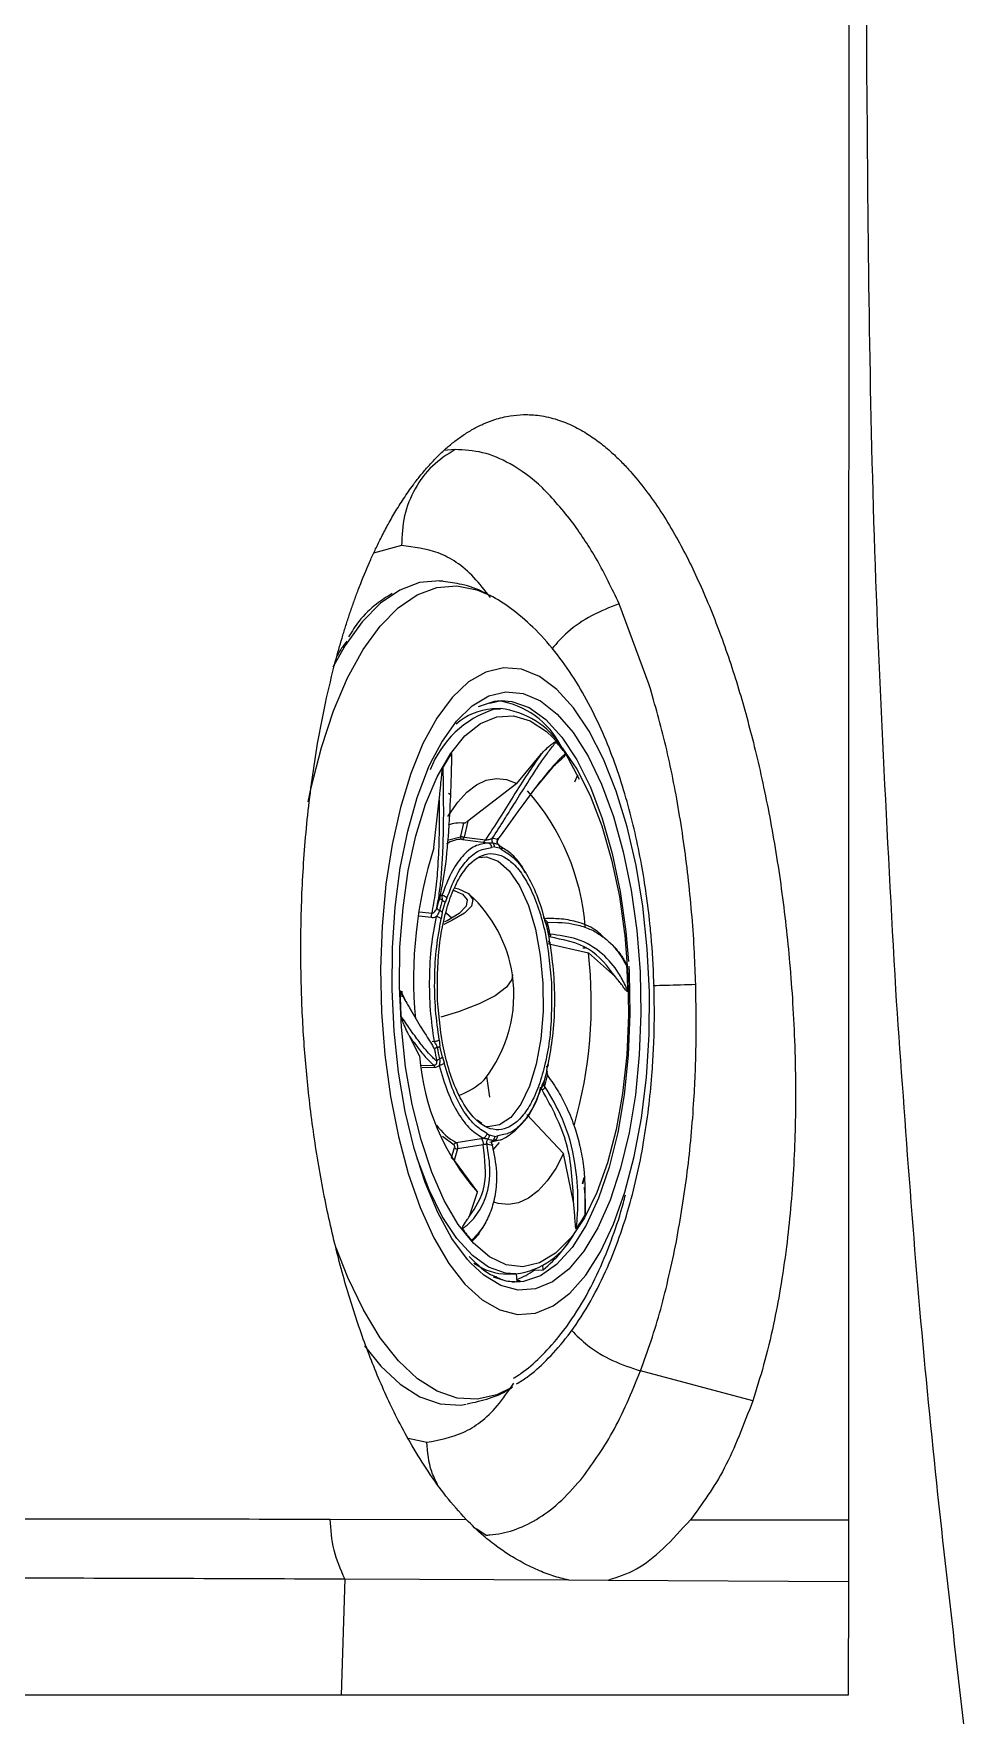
# Model space of a CAD drawing. Header units: inches. Extents: x 2 to 87, y 6 to 129.
# Drawn here: x 12.518 to 14.776, y 61.484 to 65.559 of the extents above; entities that cross this region are included whole.
import ezdxf

# ---------------------------------------------------------------- set-up
doc = ezdxf.new("R2010")
doc.units = ezdxf.units.IN
doc.header["$MEASUREMENT"] = 0
doc.layers.add('1', color=4, linetype='Continuous')

# ---------------------------------------------------------------- blocks, each defined once
blk = doc.blocks.new('2026 STRIDE')
at = {"layer": '1', "color": 3}
for p, q in [((11.2064, 43.4413), (11.1797, 43.4388)), ((11.0769, 43.2087), (11.0093, 43.1903)), ((11.1757, 43.1227), (11.1688, 43.1223)), ((11.6772, 42.871), (11.6039, 43.0678)), ((11.2905, 42.8268), (11.3181, 42.8333)), ((11.3163, 42.8135), (11.2974, 42.813)), ((11.3012, 42.8122), (11.3163, 42.8135)), ((11.5083, 42.642), (11.474, 42.7061)), ((11.356, 42.6324), (11.4145, 42.7027)), ((11.445, 42.6743), (11.3999, 42.6199)), ((11.356, 42.6324), (11.2374, 42.5412)), ((11.5033, 42.6525), (11.4956, 42.6356)), ((11.5035, 42.6522), (11.5031, 42.6522)), ((11.1552, 42.4768), (11.1684, 42.5923)), ((11.195, 42.6059), (11.1908, 42.6077)), ((11.2374, 42.5412), (11.2283, 42.502)), ((11.188, 42.4953), (11.2194, 42.5027)), ((11.2208, 42.5047), (11.2278, 42.5358)), ((11.2283, 42.502), (11.2799, 42.4954)), ((11.2244, 42.4969), (11.2746, 42.4904)), ((11.3022, 42.4788), (11.2951, 42.4768)), ((11.3022, 42.4788), (11.3144, 42.476)), ((11.3206, 42.4711), (11.3144, 42.476)), ((11.1703, 42.3629), (11.1747, 42.3613)), ((11.1747, 42.3613), (11.1756, 42.3493)), ((11.1756, 42.3199), (11.1822, 42.3439)), ((11.1868, 42.3541), (11.1822, 42.3439)), ((11.1194, 42.3114), (11.1484, 42.308)), ((11.1205, 42.3214), (11.15, 42.318)), ((11.1756, 42.3199), (11.1731, 42.3041)), ((11.4288, 42.2868), (11.4242, 42.3006)), ((11.4283, 42.2907), (11.425, 42.298)), ((11.4345, 42.2599), (11.4288, 42.2868)), ((11.4305, 42.2959), (11.4559, 42.2955)), ((11.4361, 42.2448), (11.4345, 42.2599)), ((11.4306, 42.2444), (11.53, 42.2218)), ((11.5163, 42.2341), (11.5173, 42.2341)), ((11.5955, 42.1635), (11.53, 42.2218)), ((11.589, 42.2394), (11.5828, 42.2449)), ((11.1205, 41.9727), (11.0968, 42.0186)), ((11.1684, 42.0109), (11.17, 41.9958)), ((11.1507, 42.0076), (11.1557, 42.0068)), ((11.1565, 41.988), (11.1583, 41.979)), ((11.1757, 41.9689), (11.17, 41.9958)), ((11.1244, 41.949), (11.1548, 41.9499)), ((11.1268, 41.944), (11.1571, 41.9449)), ((11.1757, 41.9689), (11.1802, 41.9551)), ((11.4288, 41.9358), (11.4222, 41.9118)), ((11.4288, 41.9358), (11.4313, 41.9516)), ((11.291, 41.8722), (11.2838, 41.9232)), ((11.4177, 41.9016), (11.4222, 41.9118)), ((11.4183, 41.9001), (11.4216, 41.9063)), ((11.2716, 41.8081), (11.26, 41.8165)), ((11.3803, 41.8305), (11.4692, 41.7355)), ((11.2043, 41.7562), (11.1761, 41.777)), ((11.2095, 41.7621), (11.27, 41.7722)), ((11.27, 41.7722), (11.275, 41.7731)), ((11.2838, 41.7846), (11.29, 41.7798)), ((11.3023, 41.7769), (11.29, 41.7798)), ((11.2909, 41.7635), (11.3218, 41.7703)), ((11.3023, 41.7769), (11.3093, 41.7789)), ((11.1979, 41.7251), (11.2054, 41.75)), ((11.2128, 41.7467), (11.2043, 41.7187)), ((11.2749, 41.7571), (11.2128, 41.7467)), ((11.2987, 41.7445), (11.3142, 41.7622)), ((11.4938, 41.6182), (11.4692, 41.7355)), ((11.2043, 41.7187), (11.2606, 41.642)), ((11.5184, 41.6765), (11.5143, 41.6624)), ((11.5197, 41.6767), (11.5149, 41.6616)), ((11.2414, 41.5837), (11.2606, 41.642)), ((11.335, 41.4435), (11.3539, 41.444)), ((11.3547, 41.444), (11.3566, 41.4256)), ((11.3982, 41.4534), (11.4197, 41.454)), ((11.4203, 41.4544), (11.4192, 41.4644)), ((11.3456, 41.4242), (11.3642, 41.4272)), ((11.3642, 41.4272), (11.3565, 41.427)), ((11.9277, 41.1363), (11.6562, 41.2091)), ((11.3396, 41.1668), (11.3441, 41.1698)), ((11.0927, 41.0457), (11.1384, 41.0363)), ((10.9041, 40.8499), (11.2334, 40.8493)), ((11.7769, 40.8483), (12.1595, 40.8478)), ((12.1595, 40.8478), (12.1595, 40.7734)), ((11.2809, 40.8112), (11.2576, 40.8262)), ((12.1595, 40.7734), (12.1595, 40.6989)), ((10.9396, 40.7051), (10.9304, 40.4234)), ((10.9396, 40.7051), (11.4814, 40.7025)), ((11.4814, 40.7025), (11.5772, 40.702)), ((11.5772, 40.702), (12.1595, 40.6989)), ((12.1595, 40.6989), (12.1594, 40.4234)), ((10.9304, 40.4234), (9.3818, 40.4234)), ((12.1594, 40.4234), (10.9304, 40.4234))]:
    blk.add_line(p, q, dxfattribs=at)
at = {"layer": '1', "color": 3, "flags": 128}
for points in [[(10.8509, 42.5875), (10.8582, 42.6226), (10.8828, 42.7198), (10.9123, 42.8087), (10.9461, 42.8881), (10.9838, 42.9567), (11.0249, 43.0136), (11.0687, 43.0581), (11.1147, 43.0895), (11.1623, 43.1074), (11.2107, 43.1115), (11.2592, 43.1018), (11.2896, 43.0886)], [(11.177, 43.1226), (11.1697, 43.1232), (11.1207, 43.119), (11.0725, 43.1009), (11.0259, 43.0691), (10.9815, 43.024), (10.9399, 42.9663), (10.9104, 42.9142)], [(11.0284, 42.0786), (11.0364, 41.9748), (11.0501, 41.8737), (11.0692, 41.7773), (11.0933, 41.687), (11.1221, 41.6047), (11.1549, 41.5318), (11.1913, 41.4695), (11.2305, 41.419), (11.2719, 41.3811), (11.3147, 41.3566), (11.3582, 41.3459), (11.4016, 41.3492), (11.4441, 41.3664), (11.4849, 41.3972), (11.5234, 41.441), (11.5588, 41.4972), (11.5906, 41.5646), (11.618, 41.6421), (11.6408, 41.7283), (11.6583, 41.8217), (11.6704, 41.9205), (11.6769, 42.0231), (11.6775, 42.1275), (11.6723, 42.232), (11.6614, 42.3347), (11.645, 42.4336), (11.6233, 42.5272), (11.5968, 42.6136), (11.566, 42.6915), (11.5313, 42.7592), (11.4934, 42.8158), (11.453, 42.86), (11.4108, 42.8913), (11.3676, 42.9089), (11.324, 42.9127), (11.281, 42.9024), (11.2392, 42.8784), (11.1995, 42.8409), (11.1624, 42.7908), (11.1288, 42.7289), (11.0991, 42.6563), (11.074, 42.5742), (11.0538, 42.4843), (11.0389, 42.388), (11.0296, 42.287), (11.0261, 42.1833), (11.0284, 42.0786)], [(11.1482, 42.6835), (11.1743, 42.7327), (11.2097, 42.7829), (11.2479, 42.8203), (11.2882, 42.8443), (11.3297, 42.8544), (11.3718, 42.8503), (11.4136, 42.8322), (11.4542, 42.8004), (11.4929, 42.7556), (11.5289, 42.6986), (11.5615, 42.6305), (11.5901, 42.5526), (11.6142, 42.4665), (11.6332, 42.3739), (11.6467, 42.2765), (11.6547, 42.1762)], [(11.2631, 42.8191), (11.3024, 42.8319), (11.318, 42.8333)], [(11.318, 42.8333), (11.3442, 42.8312), (11.3858, 42.8162), (11.4264, 42.7872), (11.4652, 42.7449), (11.5014, 42.6899), (11.5343, 42.6236), (11.5631, 42.5472), (11.5874, 42.4623), (11.6066, 42.3706), (11.6203, 42.2739), (11.6267, 42.2009)], [(11.4908, 41.5365), (11.4862, 41.5307), (11.4495, 41.4939), (11.4108, 41.4706), (11.3707, 41.4613), (11.3301, 41.4663), (11.29, 41.4854), (11.2511, 41.5182), (11.2143, 41.564), (11.1804, 41.6219), (11.1501, 41.6906), (11.124, 41.7687), (11.1028, 41.8544), (11.0868, 41.946), (11.0764, 42.0415), (11.0718, 42.1388), (11.0731, 42.236), (11.0804, 42.3308), (11.0933, 42.4214), (11.1117, 42.5058), (11.1352, 42.5821), (11.1632, 42.6487), (11.1952, 42.7043), (11.2305, 42.7477), (11.2683, 42.7778), (11.3079, 42.7941), (11.3483, 42.7963), (11.3888, 42.7842), (11.4284, 42.7582), (11.4429, 42.7449)], [(11.4429, 42.7449), (11.4663, 42.7188), (11.5018, 42.6668), (11.534, 42.6033), (11.5622, 42.5297), (11.5859, 42.4476), (11.6046, 42.3587), (11.6174, 42.2685)], [(11.2447, 41.4699), (11.2365, 41.479), (11.1991, 41.5301), (11.1647, 41.5928), (11.134, 41.6659), (11.1076, 41.7481), (11.086, 41.8377), (11.0697, 41.933), (11.0589, 42.0321), (11.0539, 42.1331), (11.0548, 42.234), (11.0615, 42.3328), (11.0739, 42.4278), (11.0918, 42.5169), (11.1148, 42.5984), (11.1425, 42.6709), (11.1482, 42.6835)], [(11.1894, 42.5522), (11.1923, 42.5572), (11.2129, 42.5874), (11.2349, 42.6116), (11.2581, 42.6293), (11.2821, 42.6403), (11.3067, 42.6445), (11.3314, 42.6419), (11.356, 42.6324)], [(11.2633, 42.4529), (11.2823, 42.4543), (11.3106, 42.4444), (11.3378, 42.4207), (11.3627, 42.3841), (11.3841, 42.3364), (11.4011, 42.2795), (11.4131, 42.2159), (11.4194, 42.1485), (11.4198, 42.0802), (11.4143, 42.0139), (11.4031, 41.9526), (11.3867, 41.8989), (11.3659, 41.8552), (11.3415, 41.8234), (11.3145, 41.8049), (11.2863, 41.8005), (11.2791, 41.8016)], [(11.2054, 42.3794), (11.2151, 42.3767), (11.2391, 42.3656), (11.2497, 42.3516), (11.2463, 42.3354), (11.2291, 42.3178)], [(11.2006, 42.3743), (11.2243, 42.3642), (11.236, 42.3506), (11.2335, 42.3347), (11.2168, 42.3175)], [(11.2291, 42.3178), (11.199, 42.3), (11.1791, 42.2909)], [(11.2168, 42.3175), (11.187, 42.2999), (11.1809, 42.297)], [(11.1989, 42.3061), (11.1859, 42.3174), (11.1846, 42.3181)], [(11.6174, 42.2685), (11.6178, 42.265), (11.6254, 42.1683)], [(11.6547, 42.1762), (11.6567, 42.075), (11.653, 41.9748), (11.6434, 41.8777), (11.6282, 41.7855), (11.6077, 41.6999), (11.5823, 41.6228), (11.5524, 41.5554), (11.5187, 41.4993), (11.4819, 41.4554), (11.4425, 41.4246), (11.4015, 41.4075), (11.3596, 41.4045), (11.3176, 41.4156), (11.2763, 41.4406), (11.2447, 41.4699)], [(11.6273, 42.1899), (11.6282, 42.1743), (11.6302, 42.0738), (11.6262, 41.9744), (11.6164, 41.8782), (11.6009, 41.787), (11.58, 41.7028), (11.5541, 41.6273), (11.5239, 41.562), (11.4899, 41.5082), (11.4527, 41.4671), (11.4132, 41.4394), (11.3722, 41.4258), (11.3566, 41.4244)], [(11.3453, 42.1689), (11.3442, 42.1577), (11.3309, 42.1384), (11.304, 42.1182), (11.2646, 42.0981), (11.2145, 42.079), (11.1723, 42.0661)], [(11.6254, 42.1683), (11.627, 42.0708), (11.6227, 41.9745), (11.6126, 41.8815), (11.5969, 41.7938), (11.5759, 41.7133), (11.55, 41.6416), (11.5199, 41.5803), (11.4908, 41.5365)], [(11.0773, 42.1294), (11.0774, 42.1243), (11.0777, 42.1157)], [(11.3013, 41.7672), (11.3175, 41.7691), (11.3202, 41.7698)], [(11.3538, 41.444), (11.3284, 41.446), (11.2879, 41.4606), (11.2485, 41.4887), (11.2107, 41.5299), (11.1755, 41.5833), (11.1436, 41.6478), (11.1155, 41.7221), (11.1111, 41.736)], [(11.4692, 41.7355), (11.4503, 41.6995), (11.4297, 41.6693), (11.4077, 41.6452), (11.3845, 41.6275), (11.3605, 41.6165), (11.3359, 41.6123), (11.3112, 41.6149), (11.3004, 41.6182)], [(11.3424, 41.168), (11.3079, 41.1512), (11.2599, 41.1402), (11.2113, 41.143), (11.1629, 41.1597), (11.1154, 41.1898), (11.0693, 41.2332), (11.0254, 41.289), (10.9843, 41.3566), (10.9466, 41.435), (10.9183, 41.5072)], [(11.3566, 41.4244), (11.3304, 41.4265), (11.2994, 41.4363)], [(10.9869, 41.2701), (11.0265, 41.2205), (11.0732, 41.1766), (11.1213, 41.146), (11.1704, 41.1292), (11.2196, 41.1263), (11.2338, 41.1281)]]:
    blk.add_lwpolyline(points, dxfattribs=at)
at = {"layer": '1', "color": 3}
for centre, radius, start, end in [((11.2814, 42.6305), 0.2042, 26.4522, 82.1716), ((11.3773, 42.5766), 0.2476, 107.9199, 158.9417), ((11.3066, 42.6675), 0.1458, 93.6253, 131.8562), ((11.2943, 42.6134), 0.2014, 31.9477, 83.73), ((11.536, 42.4707), 0.4114, 145.2493, 150.599), ((11.201, 42.5034), 0.3396, 36.4312, 42.5107), ((10.9613, 42.2415), 0.5624, 4.3364, 41.5743), ((11.2173, 42.4629), 0.0737, 81.8224, 111.7452), ((11.225, 42.5025), 0.00566, 178.7357, 263.5047), ((12.1591, 42.1581), 1.0532, 162.3883, 185.2359), ((11.2241, 42.4253), 0.0717, 89.8155, 122.1606), ((11.2873, 42.4301), 0.0697, 71.4602, 82.442), ((11.2897, 42.4207), 0.0675, 71.4589, 82.4426), ((11.6848, 42.2017), 0.538, 163.2875, 166.0965), ((11.6746, 42.1994), 0.5211, 163.2874, 166.0965), ((11.019, 42.1201), 0.33, 8.5144, 47.342), ((10.7481, 42.1323), 0.6984, 10.7991, 13.1098), ((10.7281, 42.1323), 0.7211, 10.7991, 13.1098), ((10.4539, 42.1006), 1.0828, 344.0401, 6.4278), ((10.0255, 42.0928), 1.6003, 1.2968, 3.4591), ((11.019, 42.1201), 0.33, 321.3698, 8.5144), ((12.6729, 42.1655), 1.6003, 181.2968, 183.4589), ((11.6813, 42.0153), 0.5624, 184.3364, 221.5743), ((11.8649, 42.1231), 0.7211, 190.7991, 193.1098), ((11.8491, 42.1233), 0.6984, 190.7991, 193.1098), ((10.9226, 42.0561), 0.5211, 343.2874, 346.0965), ((11.1581, 42.0403), 0.1733, 290.0028, 313.2463), ((11.2313, 41.9333), 0.1861, 298.5333, 347.7742), ((10.9082, 42.0537), 0.538, 343.2875, 346.0965), ((11.2769, 41.886), 0.141, 215.2944, 241.4614), ((11.3075, 41.8349), 0.0675, 251.4589, 262.4427), ((11.2123, 41.7555), 0.00887, 218.5073, 273.1633), ((11.3057, 41.8253), 0.0696, 251.4589, 262.4427), ((11.1623, 41.7876), 0.4114, 325.2493, 330.599), ((11.4974, 41.7549), 0.3396, 216.4312, 222.5101), ((11.3293, 41.6308), 0.1885, 277.4755, 333.1168), ((11.2143, 41.7069), 0.3259, 309.0911, 330.3397), ((11.3346, 41.5831), 0.1396, 233.9172, 270.1766), ((11.3012, 41.5821), 0.1612, 289.9108, 307.0043)]:
    blk.add_arc(centre, radius, start, end, dxfattribs=at)
for points, knots in [([(12.1615, 47.9989), (12.1614, 47.7582), (12.1613, 47.2811), (12.1611, 46.5614), (12.1609, 45.8467), (12.1607, 45.1346), (12.1605, 44.424), (12.1603, 43.7133), (12.1601, 43.0011), (12.1599, 42.286), (12.1597, 41.566), (12.1596, 41.0887), (12.1595, 40.8478)], [0, 0, 0, 0, 0.102817, 0.203761, 0.303279, 0.401836, 0.499914, 0.597999, 0.696577, 0.796129, 0.89712, 1, 1, 1, 1]), ([(12.2041, 44.414), (12.2069, 44.7966), (12.2125, 45.5575), (12.2539, 46.3171), (12.2745, 46.6948)], [0, 0, 0, 0, 0.502783, 1, 1, 1, 1]), ([(12.2745, 42.1332), (12.2539, 42.5109), (12.2125, 43.2705), (12.2069, 44.0314), (12.2041, 44.414)], [0, 0, 0, 0, 0.497217, 1, 1, 1, 1]), ([(11.2334, 40.8493), (11.217, 40.8675), (11.1853, 40.9026), (11.1419, 40.9631), (11.1034, 41.0247), (11.0617, 41.1011), (11.0177, 41.1962), (10.973, 41.3141), (10.9336, 41.4413), (10.8997, 41.5779), (10.872, 41.7238), (10.8519, 41.87), (10.8389, 42.0154), (10.8325, 42.1595), (10.8325, 42.2841), (10.8363, 42.3881), (10.8415, 42.4717), (10.8493, 42.5569), (10.8599, 42.6433), (10.8739, 42.7342), (10.8926, 42.8308), (10.9106, 42.9058), (10.9246, 42.9572), (10.9326, 42.9847), (10.9411, 43.0122), (10.95, 43.0398), (10.9594, 43.0673), (10.9661, 43.0857), (10.9703, 43.097), (10.9732, 43.1046), (10.9837, 43.1318), (10.9977, 43.1652), (11.0146, 43.202), (11.0286, 43.2307), (11.0449, 43.2615), (11.0637, 43.2941), (11.085, 43.3278), (11.1061, 43.3575), (11.1261, 43.3831), (11.1445, 43.4045), (11.164, 43.425), (11.1845, 43.4443), (11.2062, 43.4622), (11.2289, 43.4785), (11.2527, 43.4928), (11.2773, 43.5049), (11.3066, 43.516), (11.3384, 43.5236), (11.3746, 43.5269), (11.4128, 43.5247), (11.4532, 43.5154), (11.4928, 43.4995), (11.5284, 43.4794), (11.5602, 43.4567), (11.5884, 43.4327), (11.6129, 43.4087), (11.6413, 43.3779), (11.6734, 43.3379), (11.7092, 43.2858), (11.742, 43.2311), (11.7719, 43.1749), (11.809, 43.0968), (11.8516, 42.9921), (11.8964, 42.8564), (11.929, 42.7356), (11.9524, 42.6334), (11.9692, 42.5505), (11.9842, 42.465), (11.9974, 42.3771), (12.0086, 42.2877), (12.0178, 42.1952), (12.0251, 42.0979), (12.0301, 41.9937), (12.0319, 41.8904), (12.0307, 41.7908), (12.0267, 41.696), (12.0199, 41.602), (12.0094, 41.5049), (11.9957, 41.4114), (11.9774, 41.3155), (11.9555, 41.2238), (11.9368, 41.1649), (11.9277, 41.1363)], [0, 0, 0, 0, 0.016794, 0.032379, 0.046776, 0.060006, 0.081555, 0.102601, 0.123162, 0.14497, 0.166828, 0.188744, 0.208552, 0.228892, 0.249767, 0.261436, 0.273534, 0.28606, 0.299015, 0.3124, 0.328051, 0.345246, 0.350007, 0.354874, 0.359847, 0.364926, 0.370112, 0.375404, 0.37556, 0.37672, 0.379884, 0.391754, 0.397354, 0.403776, 0.411021, 0.419088, 0.42798, 0.437696, 0.444533, 0.451638, 0.459013, 0.466658, 0.474573, 0.482759, 0.491218, 0.49995, 0.508721, 0.521774, 0.532864, 0.545873, 0.56081, 0.574264, 0.586575, 0.597737, 0.607746, 0.616596, 0.624283, 0.63879, 0.652608, 0.665734, 0.678164, 0.689895, 0.714107, 0.737449, 0.759916, 0.772246, 0.784712, 0.797318, 0.81007, 0.822972, 0.835757, 0.849516, 0.864268, 0.880038, 0.893657, 0.907303, 0.921668, 0.93578, 0.952017, 0.966298, 0.983608, 1, 1, 1, 1]), ([(11.2064, 43.4413), (11.1873, 43.4292), (11.1492, 43.405), (11.1076, 43.3481), (11.0803, 43.2814), (11.078, 43.233), (11.0769, 43.2087)], [0, 0, 0, 0, 0.251286, 0.5, 0.748714, 1, 1, 1, 1]), ([(11.4928, 43.263), (11.4682, 43.2934), (11.419, 43.354), (11.3445, 43.4075), (11.2733, 43.438), (11.2287, 43.4402), (11.2064, 43.4413)], [0, 0, 0, 0, 0.274519, 0.547651, 0.774186, 1, 1, 1, 1]), ([(11.6039, 43.0678), (11.5865, 43.1044), (11.5518, 43.1773), (11.5124, 43.2345), (11.4928, 43.263)], [0, 0, 0, 0, 0.501305, 1, 1, 1, 1]), ([(11.2922, 43.0829), (11.279, 43.1), (11.2391, 43.1515), (11.1657, 43.1985), (11.1065, 43.2053), (11.0769, 43.2087)], [0, 0, 0, 0, 0.198867, 0.599433, 1, 1, 1, 1]), ([(11.2919, 43.0862), (11.2868, 43.0892), (11.2654, 43.102), (11.227, 43.1153), (11.193, 43.1197), (11.1779, 43.1216)], [0, 0, 0, 0, 0.145649, 0.622073, 1, 1, 1, 1]), ([(11.0542, 43.0926), (11.0414, 43.0846), (11.0135, 43.067), (10.9774, 43.0333), (10.9567, 43.0007), (10.9485, 42.9878)], [0, 0, 0, 0, 0.336751, 0.738391, 1, 1, 1, 1]), ([(11.6888, 42.1385), (11.6872, 42.1752), (11.685, 42.2269), (11.6779, 42.3021), (11.6702, 42.3653), (11.6583, 42.4389), (11.643, 42.5138), (11.6237, 42.5895), (11.6004, 42.6644), (11.5726, 42.7381), (11.5398, 42.81), (11.5009, 42.8797), (11.4553, 42.9458), (11.4042, 43.0044), (11.3505, 43.0513), (11.3129, 43.0765), (11.2935, 43.0864), (11.2914, 43.0875)], [0, 0, 0, 0, 0.090348, 0.126921, 0.187244, 0.249068, 0.315468, 0.384468, 0.45541, 0.528299, 0.604567, 0.682855, 0.763689, 0.846513, 0.922831, 0.991459, 1, 1, 1, 1]), ([(11.6039, 43.0678), (11.5814, 43.0589), (11.5365, 43.0413), (11.4797, 43.0026), (11.4535, 42.9728), (11.4415, 42.9592)], [0, 0, 0, 0, 0.354092, 0.704561, 1, 1, 1, 1]), ([(10.9445, 42.9773), (10.9408, 42.9726), (10.9322, 42.9618), (10.9244, 42.9479), (10.92, 42.94)], [0, 0, 0, 0, 0.432432, 1, 1, 1, 1]), ([(11.7896, 42.145), (11.7887, 42.1707), (11.7857, 42.255), (11.7739, 42.3966), (11.7505, 42.5649), (11.7188, 42.7252), (11.691, 42.8225), (11.6772, 42.871)], [0, 0, 0, 0, 0.099609, 0.327513, 0.553435, 0.777546, 1, 1, 1, 1]), ([(11.198, 42.7052), (11.198, 42.7043), (11.198, 42.702), (11.1979, 42.6951), (11.1975, 42.6731), (11.1961, 42.6223), (11.1924, 42.5386), (11.1853, 42.4416), (11.1744, 42.383), (11.1695, 42.3564)], [0, 0, 0, 0, 0.007325, 0.019566, 0.058651, 0.192116, 0.441769, 0.746986, 1, 1, 1, 1]), ([(11.2965, 42.4992), (11.3063, 42.5142), (11.3246, 42.5424), (11.3511, 42.5848), (11.3741, 42.6216), (11.3959, 42.6555), (11.4149, 42.684), (11.4339, 42.7108), (11.4454, 42.7254), (11.4513, 42.7329)], [0, 0, 0, 0, 0.154271, 0.288952, 0.454424, 0.575072, 0.714225, 0.852753, 1, 1, 1, 1]), ([(11.4742, 42.7051), (11.4739, 42.7048), (11.4731, 42.7041), (11.4707, 42.7018), (11.4628, 42.6944), (11.444, 42.6749), (11.4095, 42.6341), (11.3634, 42.5708), (11.3263, 42.5194), (11.3095, 42.4962)], [0, 0, 0, 0, 0.007325, 0.019566, 0.05865, 0.192116, 0.441769, 0.746986, 1, 1, 1, 1]), ([(11.4145, 42.7027), (11.4169, 42.7054), (11.4234, 42.7125), (11.4324, 42.7212), (11.4405, 42.7279), (11.4455, 42.7313), (11.4484, 42.7328), (11.45, 42.7332), (11.4509, 42.7332), (11.4512, 42.733), (11.4513, 42.7329)], [0, 0, 0, 0, 0.191801, 0.519634, 0.729787, 0.856818, 0.93009, 0.970764, 0.992671, 1, 1, 1, 1]), ([(11.4742, 42.7051), (11.4742, 42.705), (11.4743, 42.7049), (11.4744, 42.7046), (11.4745, 42.7042), (11.4744, 42.7038), (11.4742, 42.7029), (11.4728, 42.7002), (11.4661, 42.6926), (11.4566, 42.684), (11.4479, 42.6767), (11.445, 42.6743)], [0, 0, 0, 0, 0.005501, 0.011055, 0.016084, 0.02158, 0.030977, 0.060324, 0.195274, 0.730604, 1, 1, 1, 1]), ([(11.1625, 42.331), (11.1649, 42.3442), (11.1694, 42.3698), (11.1738, 42.413), (11.1767, 42.4578), (11.1784, 42.506), (11.1794, 42.577), (11.1784, 42.6332), (11.1776, 42.6727)], [0, 0, 0, 0, 0.135552, 0.260798, 0.405842, 0.535564, 0.673856, 1, 1, 1, 1]), ([(11.1684, 42.5923), (11.1688, 42.5976), (11.1701, 42.6117), (11.172, 42.6316), (11.174, 42.6496), (11.1753, 42.6606), (11.1763, 42.6669), (11.1769, 42.6703), (11.1773, 42.672), (11.1776, 42.6725), (11.1776, 42.6727)], [0, 0, 0, 0, 0.191797, 0.519572, 0.729704, 0.856737, 0.930022, 0.970712, 0.992634, 1, 1, 1, 1]), ([(11.4145, 42.7027), (11.4038, 42.6874), (11.3831, 42.6577), (11.3492, 42.604), (11.3154, 42.5496), (11.2916, 42.5133), (11.2799, 42.4954)], [0, 0, 0, 0, 0.2807474, 0.5455521, 0.7768174, 1, 1, 1, 1]), ([(11.1684, 42.5923), (11.1683, 42.5609), (11.1681, 42.5032), (11.1647, 42.428), (11.1591, 42.3675), (11.153, 42.3343), (11.15, 42.318)], [0, 0, 0, 0, 0.317509, 0.5834805, 0.7948327, 1, 1, 1, 1]), ([(11.2374, 42.5412), (11.2362, 42.5402), (11.2336, 42.5382), (11.2305, 42.5364), (11.2286, 42.5358), (11.228, 42.5358), (11.2278, 42.5358)], [0, 0, 0, 0, 0.3557567, 0.7229201, 0.9162696, 1, 1, 1, 1]), ([(11.2194, 42.5027), (11.2195, 42.5027), (11.2198, 42.5027), (11.2202, 42.5032), (11.2205, 42.5038), (11.2207, 42.5044), (11.2208, 42.5047)], [0, 0, 0, 0, 0.2447753, 0.4924292, 0.7447136, 1, 1, 1, 1]), ([(11.2283, 42.502), (11.2276, 42.502), (11.2265, 42.502), (11.2249, 42.5024), (11.2238, 42.5027), (11.2227, 42.5032), (11.2216, 42.5038), (11.2211, 42.5044), (11.2208, 42.5047)], [0, 0, 0, 0, 0.250263, 0.382232, 0.514843, 0.645287, 0.771015, 1, 1, 1, 1]), ([(11.2244, 42.4969), (11.2247, 42.497), (11.2255, 42.4971), (11.2266, 42.4982), (11.2276, 42.4998), (11.2281, 42.5013), (11.2283, 42.502)], [0, 0, 0, 0, 0.245118, 0.499544, 0.75421, 1, 1, 1, 1]), ([(11.1641, 42.1062), (11.1639, 42.1485), (11.1635, 42.2136), (11.1769, 42.294), (11.192, 42.3502), (11.212, 42.397), (11.2422, 42.4424), (11.2853, 42.4698), (11.3304, 42.4562), (11.3645, 42.4209), (11.3888, 42.381), (11.4093, 42.3304), (11.4304, 42.2553), (11.4364, 42.1912), (11.4403, 42.1495)], [0, 0, 0, 0, 0.1197284, 0.1841803, 0.25, 0.3158197, 0.3802716, 0.5, 0.6197284, 0.6841803, 0.75, 0.8158197, 0.8802716, 1, 1, 1, 1]), ([(11.2866, 42.4881), (11.2758, 42.4866), (11.2541, 42.4836), (11.2237, 42.4576), (11.1961, 42.4179), (11.1818, 42.3802), (11.1747, 42.3613)], [0, 0, 0, 0, 0.25, 0.5, 0.75, 1, 1, 1, 1]), ([(11.1868, 42.3541), (11.1936, 42.3722), (11.2074, 42.4087), (11.2342, 42.4473), (11.2638, 42.4726), (11.2848, 42.4754), (11.2951, 42.4768)], [0, 0, 0, 0, 0.247011, 0.5, 0.752989, 1, 1, 1, 1]), ([(11.2226, 42.4974), (11.2232, 42.4972), (11.2241, 42.497), (11.225, 42.4971), (11.2253, 42.4972)], [0, 0, 0, 0, 0.6230414, 1, 1, 1, 1]), ([(11.2746, 42.4904), (11.275, 42.4904), (11.276, 42.4905), (11.2774, 42.4916), (11.2788, 42.4932), (11.2795, 42.4947), (11.2799, 42.4954)], [0, 0, 0, 0, 0.245337, 0.5, 0.754663, 1, 1, 1, 1]), ([(11.2746, 42.4904), (11.2763, 42.49), (11.2802, 42.4893), (11.2844, 42.4885), (11.2866, 42.4881)], [0, 0, 0, 0, 0.4593748, 1, 1, 1, 1]), ([(11.2799, 42.4954), (11.2805, 42.4955), (11.282, 42.4955), (11.2851, 42.496), (11.2891, 42.4967), (11.2934, 42.4978), (11.2955, 42.4987), (11.2965, 42.4992)], [0, 0, 0, 0, 0.111467, 0.230181, 0.482258, 0.743371, 1, 1, 1, 1]), ([(11.2986, 42.4875), (11.2967, 42.4876), (11.2933, 42.4878), (11.2886, 42.488), (11.2866, 42.4881)], [0, 0, 0, 0, 0.571399, 1, 1, 1, 1]), ([(11.3095, 42.4962), (11.31, 42.4964), (11.3111, 42.4968), (11.3114, 42.4973), (11.3111, 42.4977), (11.3104, 42.4978), (11.3095, 42.498), (11.3086, 42.498), (11.3082, 42.498)], [0, 0, 0, 0, 0.277558, 0.532524, 0.651825, 0.767232, 0.882131, 1, 1, 1, 1]), ([(11.3111, 42.4846), (11.3105, 42.4854), (11.3091, 42.4871), (11.3083, 42.4902), (11.3084, 42.4934), (11.3091, 42.4953), (11.3095, 42.4962)], [0, 0, 0, 0, 0.2666892, 0.5311152, 0.7787539, 1, 1, 1, 1]), ([(11.3113, 42.4846), (11.3112, 42.4848), (11.3107, 42.4853), (11.3097, 42.4872), (11.309, 42.4904), (11.3095, 42.4943), (11.3108, 42.4964), (11.3114, 42.4973)], [0, 0, 0, 0, 0.070109, 0.217497, 0.501655, 0.764844, 1, 1, 1, 1]), ([(11.3111, 42.4846), (11.3117, 42.484), (11.3127, 42.4829), (11.3138, 42.4807), (11.3144, 42.4783), (11.3144, 42.4767), (11.3144, 42.476)], [0, 0, 0, 0, 0.257259, 0.51339, 0.762603, 1, 1, 1, 1]), ([(11.313, 42.4821), (11.3129, 42.4823), (11.3129, 42.4825), (11.3131, 42.483), (11.3131, 42.4834), (11.3127, 42.484), (11.3117, 42.4844), (11.3111, 42.4846)], [0, 0, 0, 0, 0.224307, 0.303573, 0.473827, 0.745729, 1, 1, 1, 1]), ([(11.3763, 42.4168), (11.3755, 42.4184), (11.3663, 42.4375), (11.3467, 42.4604), (11.3274, 42.4726), (11.3188, 42.478)], [0, 0, 0, 0, 0.048038, 0.571949, 1, 1, 1, 1]), ([(11.3206, 42.4711), (11.3309, 42.465), (11.3516, 42.4528), (11.3802, 42.4144), (11.4055, 42.3641), (11.418, 42.3216), (11.4242, 42.3006)], [0, 0, 0, 0, 0.247011, 0.5, 0.752989, 1, 1, 1, 1]), ([(11.1756, 42.3493), (11.1746, 42.3498), (11.1726, 42.3507), (11.1706, 42.3527), (11.1694, 42.3547), (11.1695, 42.3559), (11.1695, 42.3564)], [0, 0, 0, 0, 0.266689, 0.531115, 0.778754, 1, 1, 1, 1]), ([(11.1607, 42.3097), (11.1563, 42.2862), (11.1475, 42.2394), (11.1432, 42.1616), (11.145, 42.0825), (11.1521, 42.032), (11.1557, 42.0068)], [0, 0, 0, 0, 0.25, 0.5, 0.75, 1, 1, 1, 1]), ([(11.1484, 42.308), (11.1486, 42.3088), (11.1491, 42.3104), (11.1497, 42.313), (11.15, 42.3157), (11.15, 42.3172), (11.15, 42.318)], [0, 0, 0, 0, 0.245337, 0.5, 0.754663, 1, 1, 1, 1]), ([(11.1484, 42.308), (11.1503, 42.3078), (11.1544, 42.3074), (11.1585, 42.3089), (11.1607, 42.3097)], [0, 0, 0, 0, 0.459354, 1, 1, 1, 1]), ([(11.15, 42.318), (11.1506, 42.3181), (11.152, 42.3183), (11.1547, 42.3196), (11.1579, 42.3221), (11.161, 42.3262), (11.162, 42.3294), (11.1625, 42.331)], [0, 0, 0, 0, 0.111469, 0.230184, 0.482261, 0.743373, 1, 1, 1, 1]), ([(11.1684, 42.0109), (11.1649, 42.035), (11.158, 42.0838), (11.1562, 42.1608), (11.1605, 42.2364), (11.169, 42.2817), (11.1731, 42.3041)], [0, 0, 0, 0, 0.247011, 0.5, 0.752989, 1, 1, 1, 1]), ([(11.1688, 42.3246), (11.1677, 42.3217), (11.1656, 42.3165), (11.1621, 42.3117), (11.1607, 42.3097)], [0, 0, 0, 0, 0.571403, 1, 1, 1, 1]), ([(11.5714, 42.2548), (11.5632, 42.263), (11.5433, 42.2826), (11.5044, 42.2974), (11.4632, 42.3053), (11.4356, 42.3049), (11.4236, 42.3047)], [0, 0, 0, 0, 0.228535, 0.547994, 0.801805, 1, 1, 1, 1]), ([(11.4246, 42.3014), (11.4257, 42.3007), (11.4281, 42.2991), (11.4296, 42.2971), (11.4305, 42.2959)], [0, 0, 0, 0, 0.433738, 1, 1, 1, 1]), ([(11.4337, 42.2654), (11.434, 42.2658), (11.4346, 42.2665), (11.4358, 42.2671), (11.4365, 42.2675)], [0, 0, 0, 0, 0.482595, 1, 1, 1, 1]), ([(11.4342, 42.2631), (11.4345, 42.2629), (11.4351, 42.2625), (11.4354, 42.2617), (11.4352, 42.2608), (11.4347, 42.2602), (11.4345, 42.2599)], [0, 0, 0, 0, 0.257259, 0.51339, 0.762603, 1, 1, 1, 1]), ([(11.4365, 42.2675), (11.4369, 42.2666), (11.4377, 42.265), (11.4378, 42.263), (11.4373, 42.2618), (11.4365, 42.2611), (11.4355, 42.2606), (11.4347, 42.2605), (11.4343, 42.2605)], [0, 0, 0, 0, 0.2775595, 0.5325228, 0.6518237, 0.7672302, 0.8821299, 1, 1, 1, 1]), ([(11.5955, 42.1635), (11.576, 42.1892), (11.5366, 42.241), (11.4686, 42.254), (11.4343, 42.2605)], [0, 0, 0, 0, 0.4948681, 1, 1, 1, 1]), ([(11.6253, 42.129), (11.6251, 42.1296), (11.6244, 42.1312), (11.6224, 42.1359), (11.6158, 42.1505), (11.5986, 42.1818), (11.5627, 42.2245), (11.5075, 42.2578), (11.4586, 42.2644), (11.4365, 42.2675)], [0, 0, 0, 0, 0.007324, 0.019565, 0.058649, 0.192116, 0.441769, 0.746986, 1, 1, 1, 1]), ([(11.4559, 42.2955), (11.4593, 42.2955), (11.4738, 42.2954), (11.4986, 42.2912), (11.5286, 42.2824), (11.556, 42.2681), (11.5808, 42.2487), (11.6039, 42.2229), (11.6164, 42.2008), (11.6228, 42.1894)], [0, 0, 0, 0, 0.043346, 0.18275, 0.344473, 0.490955, 0.643898, 0.817319, 1, 1, 1, 1]), ([(11.4361, 42.2448), (11.4395, 42.2207), (11.4464, 42.1719), (11.4482, 42.0949), (11.4439, 42.0194), (11.4355, 41.974), (11.4313, 41.9516)], [0, 0, 0, 0, 0.247011, 0.5, 0.752989, 1, 1, 1, 1]), ([(11.5164, 42.2342), (11.5173, 42.2341), (11.5192, 42.2338), (11.5219, 42.2343), (11.5238, 42.2349), (11.5247, 42.2355), (11.5247, 42.2355)], [0, 0, 0, 0, 0.327525, 0.65697, 0.984105, 1, 1, 1, 1]), ([(11.5208, 42.2345), (11.5198, 42.2339), (11.5184, 42.2332), (11.5171, 42.234), (11.5167, 42.2342)], [0, 0, 0, 0, 0.751143, 1, 1, 1, 1]), ([(11.589, 42.2394), (11.5916, 42.2368), (11.5984, 42.2298), (11.6072, 42.2186), (11.6146, 42.2074), (11.6188, 42.1998), (11.6211, 42.195), (11.6222, 42.192), (11.6227, 42.1904), (11.6228, 42.1896), (11.6228, 42.1894)], [0, 0, 0, 0, 0.191814, 0.519611, 0.729753, 0.856784, 0.930061, 0.970742, 0.992656, 1, 1, 1, 1]), ([(11.4403, 42.1495), (11.4406, 42.1072), (11.4409, 42.0422), (11.4276, 41.9617), (11.4124, 41.9055), (11.3924, 41.8587), (11.3623, 41.8133), (11.3192, 41.786), (11.2741, 41.7995), (11.2399, 41.8348), (11.2156, 41.8747), (11.1951, 41.9253), (11.1741, 42.0004), (11.168, 42.0645), (11.1641, 42.1062)], [0, 0, 0, 0, 0.1197284, 0.1841803, 0.25, 0.3158197, 0.3802716, 0.5, 0.6197284, 0.6841803, 0.75, 0.8158197, 0.8802716, 1, 1, 1, 1]), ([(11.3556, 41.1774), (11.3641, 41.1827), (11.3887, 41.1981), (11.4291, 41.2347), (11.478, 41.2892), (11.5252, 41.3582), (11.5671, 41.4375), (11.6012, 41.5201), (11.6282, 41.6037), (11.6494, 41.6877), (11.6654, 41.7713), (11.677, 41.8533), (11.684, 41.9268), (11.688, 41.995), (11.69, 42.0633), (11.6892, 42.112), (11.6888, 42.1385)], [0, 0, 0, 0, 0.035942, 0.103862, 0.178702, 0.270305, 0.361835, 0.450106, 0.533052, 0.612382, 0.689217, 0.760906, 0.828561, 0.878312, 0.933881, 1, 1, 1, 1]), ([(11.6253, 42.129), (11.6253, 42.1289), (11.6253, 42.1287), (11.6253, 42.1283), (11.6251, 42.1281), (11.6249, 42.1279), (11.6245, 42.1279), (11.6226, 42.129), (11.6158, 42.1371), (11.6066, 42.1494), (11.5983, 42.16), (11.5955, 42.1635)], [0, 0, 0, 0, 0.005486, 0.011027, 0.016042, 0.021524, 0.030897, 0.060168, 0.194769, 0.728714, 1, 1, 1, 1]), ([(11.7896, 42.145), (11.765, 42.1443), (11.729, 42.1433), (11.6971, 42.1423), (11.6869, 42.142)], [0, 0, 0, 0, 0.6816583, 1, 1, 1, 1]), ([(11.7429, 41.5225), (11.7524, 41.578), (11.7713, 41.6885), (11.7856, 41.8523), (11.7919, 42.0049), (11.7904, 42.0984), (11.7896, 42.145)], [0, 0, 0, 0, 0.284514, 0.565664, 0.783717, 1, 1, 1, 1]), ([(12.4429, 40.3254), (12.4083, 40.6219), (12.338, 41.223), (12.2959, 41.8271), (12.2745, 42.1332)], [0, 0, 0, 0, 0.493347, 1, 1, 1, 1]), ([(11.073, 42.1293), (11.073, 42.1294), (11.073, 42.1296), (11.073, 42.13), (11.0731, 42.1302), (11.0733, 42.1304), (11.0736, 42.1304), (11.0749, 42.1293), (11.0795, 42.1215), (11.0831, 42.113), (11.086, 42.1063)], [0, 0, 0, 0, 0.007849, 0.015775, 0.02295, 0.030793, 0.044201, 0.086077, 0.278639, 1, 1, 1, 1]), ([(11.073, 42.1293), (11.0733, 42.1287), (11.0742, 42.1271), (11.0768, 42.1224), (11.085, 42.1079), (11.103, 42.0766), (11.1286, 42.0336), (11.1513, 41.9994), (11.1549, 41.9915), (11.1566, 41.9879)], [0, 0, 0, 0, 0.007324, 0.019564, 0.058649, 0.192116, 0.441769, 0.746986, 1, 1, 1, 1]), ([(11.0968, 42.0186), (11.0955, 42.0212), (11.0919, 42.0282), (11.0865, 42.0395), (11.0815, 42.0508), (11.0783, 42.0595), (11.0761, 42.0647), (11.0756, 42.0685), (11.0755, 42.0689)], [0, 0, 0, 0, 0.191782, 0.518998, 0.728969, 0.85611, 0.98384, 1, 1, 1, 1]), ([(11.1626, 41.9595), (11.1619, 41.9598), (11.1606, 41.9604), (11.1524, 41.968), (11.1391, 41.9822), (11.1202, 42.0056), (11.0986, 42.0349), (11.0828, 42.0582), (11.0755, 42.0689)], [0, 0, 0, 0, 0.154219, 0.301464, 0.47799, 0.661716, 0.843633, 1, 1, 1, 1]), ([(11.0968, 42.0186), (11.1061, 42.0059), (11.1247, 41.9808), (11.1414, 41.9622), (11.1503, 41.9535), (11.1543, 41.9502), (11.1547, 41.9501), (11.1549, 41.9501)], [0, 0, 0, 0, 0.2959203, 0.5879203, 0.7419072, 0.892062, 1, 1, 1, 1]), ([(11.1557, 42.0068), (11.1569, 42.005), (11.159, 42.0018), (11.1619, 41.9971), (11.1626, 41.994), (11.163, 41.9924)], [0, 0, 0, 0, 0.40286, 0.687897, 1, 1, 1, 1]), ([(11.155, 41.9499), (11.1561, 41.95), (11.1579, 41.9502), (11.1599, 41.9515), (11.1612, 41.9529), (11.1622, 41.9545), (11.1629, 41.9568), (11.1627, 41.9585), (11.1626, 41.9597)], [0, 0, 0, 0, 0.238471, 0.367696, 0.500032, 0.632363, 0.761576, 1, 1, 1, 1]), ([(11.1571, 41.9449), (11.157, 41.9457), (11.1567, 41.9472), (11.1562, 41.9488), (11.1557, 41.9498), (11.1553, 41.9499), (11.1552, 41.95)], [0, 0, 0, 0, 0.245337, 0.5, 0.754663, 1, 1, 1, 1]), ([(11.1571, 41.9449), (11.159, 41.9452), (11.1631, 41.9457), (11.1663, 41.948), (11.168, 41.9492)], [0, 0, 0, 0, 0.459104, 1, 1, 1, 1]), ([(11.1615, 41.9536), (11.162, 41.9544), (11.163, 41.9562), (11.1627, 41.9583), (11.1626, 41.9595)], [0, 0, 0, 0, 0.461724, 1, 1, 1, 1]), ([(11.1689, 41.9649), (11.1692, 41.9622), (11.1698, 41.9568), (11.1686, 41.9518), (11.168, 41.9492)], [0, 0, 0, 0, 0.4907456, 1, 1, 1, 1]), ([(11.168, 41.9492), (11.1744, 41.9273), (11.1874, 41.8834), (11.2134, 41.8317), (11.2428, 41.7922), (11.2643, 41.7795), (11.275, 41.7731)], [0, 0, 0, 0, 0.25, 0.5, 0.75, 1, 1, 1, 1]), ([(11.2838, 41.7846), (11.2736, 41.7907), (11.2528, 41.803), (11.2242, 41.8413), (11.1989, 41.8917), (11.1864, 41.9341), (11.1802, 41.9551)], [0, 0, 0, 0, 0.247011, 0.5, 0.752989, 1, 1, 1, 1]), ([(11.4272, 41.9329), (11.4281, 41.9317), (11.4298, 41.9292), (11.4303, 41.926), (11.4305, 41.9244)], [0, 0, 0, 0, 0.504331, 1, 1, 1, 1]), ([(11.4177, 41.9016), (11.4108, 41.8835), (11.397, 41.847), (11.3703, 41.8084), (11.3407, 41.7832), (11.3197, 41.7803), (11.3093, 41.7789)], [0, 0, 0, 0, 0.2470116, 0.5, 0.7529884, 1, 1, 1, 1]), ([(11.4118, 41.8954), (11.4121, 41.8954), (11.4128, 41.8955), (11.4141, 41.8948), (11.4155, 41.8936), (11.4167, 41.892), (11.4173, 41.8907), (11.4176, 41.8901)], [0, 0, 0, 0, 0.151855, 0.382381, 0.604385, 0.811549, 1, 1, 1, 1]), ([(11.4236, 41.899), (11.4235, 41.8979), (11.4235, 41.8959), (11.4225, 41.8934), (11.4213, 41.8918), (11.4202, 41.8909), (11.4189, 41.8902), (11.4181, 41.8901), (11.4176, 41.8901)], [0, 0, 0, 0, 0.277554, 0.532524, 0.651828, 0.767234, 0.882133, 1, 1, 1, 1]), ([(11.4938, 41.6182), (11.4914, 41.6662), (11.4867, 41.7631), (11.4408, 41.8475), (11.4176, 41.8901)], [0, 0, 0, 0, 0.495173, 1, 1, 1, 1]), ([(11.4207, 41.9048), (11.4203, 41.9037), (11.4197, 41.9019), (11.4185, 41.9004), (11.4181, 41.8999)], [0, 0, 0, 0, 0.66761, 1, 1, 1, 1]), ([(11.4216, 41.9063), (11.4212, 41.9057), (11.4204, 41.9047), (11.4206, 41.9026), (11.4216, 41.9007), (11.4229, 41.8995), (11.4236, 41.899)], [0, 0, 0, 0, 0.266689, 0.531115, 0.778754, 1, 1, 1, 1]), ([(11.5003, 41.5531), (11.5004, 41.554), (11.5007, 41.5563), (11.5014, 41.5632), (11.5034, 41.5853), (11.5054, 41.6361), (11.4989, 41.7195), (11.4734, 41.8156), (11.4391, 41.873), (11.4236, 41.899)], [0, 0, 0, 0, 0.007325, 0.019566, 0.058651, 0.192116, 0.441769, 0.746986, 1, 1, 1, 1]), ([(11.4305, 41.9244), (11.4396, 41.9116), (11.4572, 41.8868), (11.4792, 41.8444), (11.4967, 41.8003), (11.5099, 41.7527), (11.5228, 41.6818), (11.5215, 41.6253), (11.5207, 41.5856)], [0, 0, 0, 0, 0.134858, 0.259599, 0.404069, 0.533562, 0.672142, 1, 1, 1, 1]), ([(11.27, 41.7722), (11.2703, 41.772), (11.2708, 41.7716), (11.2716, 41.7703), (11.2725, 41.7685), (11.2733, 41.7662), (11.2741, 41.7637), (11.2746, 41.7612), (11.2749, 41.759), (11.2749, 41.7577), (11.2749, 41.7571)], [0, 0, 0, 0, 0.112211, 0.235183, 0.366441, 0.502102, 0.637431, 0.767756, 0.88937, 1, 1, 1, 1]), ([(11.275, 41.7731), (11.2759, 41.773), (11.2771, 41.7728), (11.2792, 41.7724), (11.2814, 41.772), (11.2841, 41.7715), (11.2854, 41.7711), (11.2861, 41.7709)], [0, 0, 0, 0, 0.224307, 0.303573, 0.473827, 0.745729, 1, 1, 1, 1]), ([(11.2861, 41.7709), (11.2853, 41.7701), (11.2839, 41.7684), (11.2828, 41.7651), (11.2827, 41.7619), (11.2833, 41.7601), (11.2836, 41.7592)], [0, 0, 0, 0, 0.266689, 0.531115, 0.778754, 1, 1, 1, 1]), ([(11.2861, 41.7709), (11.2866, 41.7715), (11.2878, 41.7728), (11.289, 41.775), (11.2898, 41.7774), (11.2899, 41.779), (11.29, 41.7798)], [0, 0, 0, 0, 0.257259, 0.51339, 0.762603, 1, 1, 1, 1]), ([(11.2986, 41.768), (11.2996, 41.7679), (11.3013, 41.7676), (11.3013, 41.7673), (11.3013, 41.7672)], [0, 0, 0, 0, 0.5714036, 1, 1, 1, 1]), ([(11.2054, 41.75), (11.2055, 41.7503), (11.2056, 41.7508), (11.2057, 41.7518), (11.2057, 41.7528), (11.2055, 41.7538), (11.2053, 41.7547), (11.205, 41.7554), (11.2046, 41.7559), (11.2044, 41.7561), (11.2043, 41.7562)], [0, 0, 0, 0, 0.121775, 0.245594, 0.376257, 0.509473, 0.637578, 0.768745, 0.883895, 1, 1, 1, 1]), ([(11.2128, 41.7467), (11.213, 41.7475), (11.2133, 41.7492), (11.2133, 41.7519), (11.213, 41.7542), (11.2126, 41.7564), (11.2121, 41.7583), (11.2113, 41.7601), (11.2104, 41.7614), (11.2098, 41.7619), (11.2095, 41.7621)], [0, 0, 0, 0, 0.156145, 0.293104, 0.410773, 0.509038, 0.632748, 0.755842, 0.878271, 1, 1, 1, 1]), ([(11.2241, 41.5532), (11.2245, 41.5535), (11.2255, 41.5542), (11.2286, 41.5565), (11.238, 41.564), (11.2576, 41.5834), (11.2819, 41.6241), (11.2953, 41.6864), (11.2873, 41.7365), (11.2836, 41.7592)], [0, 0, 0, 0, 0.007325, 0.019566, 0.05865, 0.192116, 0.441769, 0.746986, 1, 1, 1, 1]), ([(11.2414, 41.5837), (11.2565, 41.6059), (11.287, 41.6509), (11.279, 41.7215), (11.2749, 41.7571)], [0, 0, 0, 0, 0.495173, 1, 1, 1, 1]), ([(11.2966, 41.7562), (11.301, 41.7344), (11.3072, 41.7038), (11.307, 41.6666), (11.3049, 41.6427), (11.2994, 41.6136), (11.2882, 41.5815), (11.2699, 41.5498), (11.2544, 41.5333), (11.247, 41.5254)], [0, 0, 0, 0, 0.229238, 0.322198, 0.414546, 0.50635, 0.67863, 0.847274, 1, 1, 1, 1]), ([(11.2836, 41.7592), (11.2832, 41.759), (11.2825, 41.7586), (11.2808, 41.7581), (11.2791, 41.7577), (11.2777, 41.7574), (11.2763, 41.7572), (11.2754, 41.7572), (11.2749, 41.7571)], [0, 0, 0, 0, 0.277558, 0.532524, 0.651825, 0.767232, 0.882131, 1, 1, 1, 1]), ([(11.2959, 41.7585), (11.296, 41.7585), (11.2968, 41.7582), (11.2972, 41.7575), (11.2968, 41.7566), (11.2966, 41.7562)], [0, 0, 0, 0, 0.017901, 0.513204, 1, 1, 1, 1]), ([(11.1979, 41.7251), (11.1981, 41.725), (11.1986, 41.7247), (11.1995, 41.724), (11.2004, 41.7231), (11.2015, 41.722), (11.203, 41.7204), (11.2038, 41.7193), (11.2043, 41.7187)], [0, 0, 0, 0, 0.127615, 0.255978, 0.37429, 0.494233, 0.689359, 1, 1, 1, 1]), ([(11.5189, 41.6543), (11.5191, 41.6529), (11.5205, 41.6426), (11.5217, 41.6266), (11.5222, 41.6086), (11.5221, 41.5977), (11.5217, 41.5914), (11.5213, 41.588), (11.521, 41.5863), (11.5207, 41.5858), (11.5207, 41.5856)], [0, 0, 0, 0, 0.0603345, 0.4414263, 0.685736, 0.8334318, 0.9186381, 0.965947, 0.9914351, 1, 1, 1, 1]), ([(11.3479, 41.1912), (11.3564, 41.1965), (11.3805, 41.2116), (11.4202, 41.2481), (11.4682, 41.3023), (11.5146, 41.3712), (11.5557, 41.4501), (11.5884, 41.532), (11.6091, 41.5939), (11.6177, 41.6294), (11.6193, 41.636)], [0, 0, 0, 0, 0.067175, 0.188824, 0.325217, 0.49335, 0.658538, 0.816916, 0.965912, 1, 1, 1, 1]), ([(11.5003, 41.5531), (11.5003, 41.553), (11.5002, 41.5529), (11.5, 41.5529), (11.4998, 41.553), (11.4997, 41.5533), (11.4993, 41.5541), (11.4986, 41.5579), (11.4973, 41.5736), (11.496, 41.5944), (11.4943, 41.6122), (11.4938, 41.6182)], [0, 0, 0, 0, 0.0055006, 0.0110552, 0.016084, 0.0215799, 0.030977, 0.0603237, 0.1952739, 0.7306037, 1, 1, 1, 1]), ([(11.2241, 41.5532), (11.2241, 41.5533), (11.224, 41.5534), (11.2239, 41.5537), (11.2238, 41.5541), (11.2238, 41.5545), (11.2239, 41.5554), (11.2248, 41.5581), (11.2293, 41.5657), (11.2352, 41.5741), (11.2399, 41.5813), (11.2414, 41.5837)], [0, 0, 0, 0, 0.005501, 0.011055, 0.016084, 0.02158, 0.030977, 0.060324, 0.195274, 0.730604, 1, 1, 1, 1]), ([(11.2713, 41.5552), (11.2701, 41.5526), (11.2669, 41.5456), (11.2613, 41.5371), (11.2557, 41.5302), (11.2514, 41.5268), (11.2488, 41.5243), (11.2472, 41.5253), (11.247, 41.5254)], [0, 0, 0, 0, 0.191797, 0.519052, 0.729035, 0.856173, 0.983899, 1, 1, 1, 1]), ([(11.6562, 41.2091), (11.6733, 41.2575), (11.7072, 41.3536), (11.731, 41.4665), (11.7429, 41.5225)], [0, 0, 0, 0, 0.503536, 1, 1, 1, 1]), ([(11.3051, 41.4366), (11.2996, 41.4388), (11.278, 41.4476), (11.2566, 41.4699), (11.2407, 41.4865)], [0, 0, 0, 0, 0.254038, 1, 1, 1, 1]), ([(11.3566, 41.4244), (11.3448, 41.4247), (11.3278, 41.4252), (11.3105, 41.4339), (11.3051, 41.4366)], [0, 0, 0, 0, 0.688445, 1, 1, 1, 1]), ([(11.4884, 41.3079), (11.501, 41.2951), (11.5287, 41.267), (11.5875, 41.2318), (11.6332, 41.2167), (11.6562, 41.2091)], [0, 0, 0, 0, 0.293345, 0.644855, 1, 1, 1, 1]), ([(11.5109, 40.9449), (11.5374, 40.9808), (11.591, 41.0531), (11.6344, 41.1568), (11.6562, 41.2091)], [0, 0, 0, 0, 0.495914, 1, 1, 1, 1]), ([(11.1384, 41.0363), (11.1677, 41.0416), (11.2264, 41.0522), (11.2979, 41.1048), (11.3356, 41.1601), (11.3487, 41.1793)], [0, 0, 0, 0, 0.3949904, 0.789979, 1, 1, 1, 1]), ([(11.2359, 41.129), (11.254, 41.1331), (11.2914, 41.1414), (11.3282, 41.1575), (11.3453, 41.1699), (11.3464, 41.1707)], [0, 0, 0, 0, 0.467956, 0.966475, 1, 1, 1, 1]), ([(11.9277, 41.1363), (11.906, 41.0791), (11.863, 40.9658), (11.8055, 40.8872), (11.7769, 40.8483)], [0, 0, 0, 0, 0.504711, 1, 1, 1, 1]), ([(11.164, 40.934), (11.1589, 40.9442), (11.1429, 40.9756), (11.1402, 41.0118), (11.1384, 41.0363)], [0, 0, 0, 0, 0.322084, 1, 1, 1, 1]), ([(11.2809, 40.8112), (11.2843, 40.8113), (11.3067, 40.8123), (11.3481, 40.8209), (11.4041, 40.8471), (11.459, 40.887), (11.4935, 40.9256), (11.5109, 40.9449)], [0, 0, 0, 0, 0.042519, 0.278877, 0.517153, 0.757481, 1, 1, 1, 1]), ([(9.3596, 40.8514), (9.6123, 40.8513), (10.1175, 40.8511), (10.6419, 40.8503), (10.9041, 40.8499)], [0, 0, 0, 0, 0.500001, 1, 1, 1, 1]), ([(10.9396, 40.7051), (10.9294, 40.728), (10.9091, 40.7737), (10.9058, 40.8245), (10.9041, 40.8499)], [0, 0, 0, 0, 0.500118, 1, 1, 1, 1]), ([(11.4814, 40.7025), (11.469, 40.7054), (11.4445, 40.7112), (11.4095, 40.7248), (11.3749, 40.7413), (11.3429, 40.7595), (11.3083, 40.7827), (11.2717, 40.8112), (11.2471, 40.8357), (11.2334, 40.8493)], [0, 0, 0, 0, 0.1525547, 0.2993475, 0.4078863, 0.5494979, 0.6667575, 0.8156439, 1, 1, 1, 1]), ([(11.5772, 40.702), (11.6005, 40.7095), (11.6473, 40.7246), (11.7106, 40.7754), (11.7548, 40.824), (11.7769, 40.8483)], [0, 0, 0, 0, 0.331835, 0.6656898, 1, 1, 1, 1]), ([(9.4019, 40.7087), (9.6541, 40.7085), (10.1585, 40.708), (10.6792, 40.7061), (10.9396, 40.7051)], [0, 0, 0, 0, 0.500001, 1, 1, 1, 1])]:
    blk.add_open_spline(points, degree=3, knots=knots, dxfattribs=at)
for points in [[(11.2951, 42.4768), (11.295, 42.4781), (11.2947, 42.4808), (11.2928, 42.4842), (11.2901, 42.4869), (11.2878, 42.4877), (11.2866, 42.4881)], [(11.2965, 42.4992), (11.2961, 42.4982), (11.2954, 42.4961), (11.2956, 42.4929), (11.2966, 42.4898), (11.2979, 42.4883), (11.2986, 42.4875)], [(11.3022, 42.4788), (11.3021, 42.4796), (11.302, 42.4813), (11.3013, 42.4836), (11.3002, 42.4858), (11.2991, 42.487), (11.2986, 42.4875)], [(11.3206, 42.4711), (11.3206, 42.4724), (11.3205, 42.4749), (11.3188, 42.4783), (11.3163, 42.481), (11.3141, 42.4818), (11.313, 42.4821)], [(11.1868, 42.3541), (11.1862, 42.355), (11.1851, 42.3567), (11.1821, 42.3589), (11.1785, 42.3606), (11.176, 42.3611), (11.1747, 42.3613)], [(11.1756, 42.3493), (11.1763, 42.3489), (11.1778, 42.3482), (11.1797, 42.3469), (11.1812, 42.3455), (11.1819, 42.3444), (11.1822, 42.3439)], [(11.1731, 42.3041), (11.1725, 42.3048), (11.1713, 42.3061), (11.1682, 42.3078), (11.1645, 42.3091), (11.1619, 42.3095), (11.1607, 42.3097)], [(11.1625, 42.331), (11.1625, 42.3304), (11.1626, 42.3293), (11.1639, 42.3275), (11.166, 42.3259), (11.1679, 42.325), (11.1688, 42.3246)], [(11.1756, 42.3199), (11.1753, 42.3203), (11.1746, 42.3213), (11.173, 42.3225), (11.1711, 42.3237), (11.1696, 42.3243), (11.1688, 42.3246)], [(11.4242, 42.3006), (11.4245, 42.3012), (11.4252, 42.3025), (11.4246, 42.3042), (11.4229, 42.3055), (11.4209, 42.3059), (11.42, 42.306)], [(11.4305, 42.2959), (11.4298, 42.2955), (11.4283, 42.2945), (11.4273, 42.2931), (11.4272, 42.2917), (11.428, 42.291), (11.4283, 42.2907)], [(11.4288, 42.2868), (11.429, 42.2872), (11.4295, 42.2879), (11.4296, 42.289), (11.4293, 42.2899), (11.4287, 42.2904), (11.4283, 42.2907)], [(11.4361, 42.2448), (11.4365, 42.2453), (11.4372, 42.2461), (11.4368, 42.2473), (11.4351, 42.2481), (11.4332, 42.2483), (11.4322, 42.2484)], [(11.1684, 42.0109), (11.1677, 42.0105), (11.1665, 42.0096), (11.1633, 42.0083), (11.1596, 42.0073), (11.157, 42.007), (11.1557, 42.0068)], [(11.163, 41.9924), (11.1621, 41.9921), (11.1602, 41.9915), (11.158, 41.9903), (11.1566, 41.989), (11.1566, 41.9883), (11.1566, 41.9879)], [(11.163, 41.9924), (11.1638, 41.9926), (11.1653, 41.9931), (11.1673, 41.994), (11.1689, 41.9949), (11.1696, 41.9955), (11.17, 41.9958)], [(11.1626, 41.9595), (11.1626, 41.9599), (11.1626, 41.9608), (11.1639, 41.9623), (11.166, 41.9637), (11.1679, 41.9645), (11.1689, 41.9649)], [(11.1802, 41.9551), (11.1797, 41.9545), (11.1785, 41.9532), (11.1755, 41.9514), (11.1718, 41.95), (11.1693, 41.9495), (11.168, 41.9492)], [(11.1757, 41.9689), (11.1753, 41.9686), (11.1746, 41.9678), (11.173, 41.9667), (11.1711, 41.9657), (11.1696, 41.9651), (11.1689, 41.9649)], [(11.4313, 41.9516), (11.4316, 41.951), (11.4324, 41.9496), (11.4319, 41.9478), (11.4302, 41.9463), (11.4283, 41.9458), (11.4273, 41.9456)], [(11.4288, 41.9358), (11.4291, 41.9354), (11.4296, 41.9345), (11.4297, 41.9331), (11.4293, 41.9319), (11.4287, 41.9312), (11.4284, 41.9309)], [(11.4177, 41.9016), (11.418, 41.9008), (11.4186, 41.899), (11.418, 41.8967), (11.4162, 41.8949), (11.4142, 41.8942), (11.4132, 41.8939)], [(11.4216, 41.9063), (11.422, 41.9066), (11.4226, 41.9074), (11.423, 41.9088), (11.4229, 41.9103), (11.4225, 41.9113), (11.4222, 41.9118)], [(11.2838, 41.7846), (11.2836, 41.7833), (11.2833, 41.7808), (11.2813, 41.7773), (11.2784, 41.7745), (11.2761, 41.7736), (11.275, 41.7731)], [(11.2966, 41.7562), (11.2962, 41.7572), (11.2955, 41.7592), (11.2957, 41.7625), (11.2966, 41.7656), (11.298, 41.7672), (11.2986, 41.768)], [(11.3023, 41.7769), (11.3022, 41.7761), (11.3021, 41.7744), (11.3014, 41.772), (11.3002, 41.7698), (11.2992, 41.7686), (11.2986, 41.768)], [(11.3093, 41.7789), (11.3092, 41.7776), (11.309, 41.7749), (11.3073, 41.7714), (11.3047, 41.7686), (11.3024, 41.7676), (11.3013, 41.7672)], [(11.2043, 41.7562), (11.2044, 41.7569), (11.2046, 41.7583), (11.2058, 41.7602), (11.2075, 41.7616), (11.2089, 41.7619), (11.2095, 41.7621)]]:
    blk.add_open_spline(points, degree=3, dxfattribs=at)

msp = doc.modelspace()

# ---------------------------------------------------------------- block references
msp.add_blockref('2026 STRIDE', (2.3326, 21.1096))

doc.saveas('drawing.dxf')
